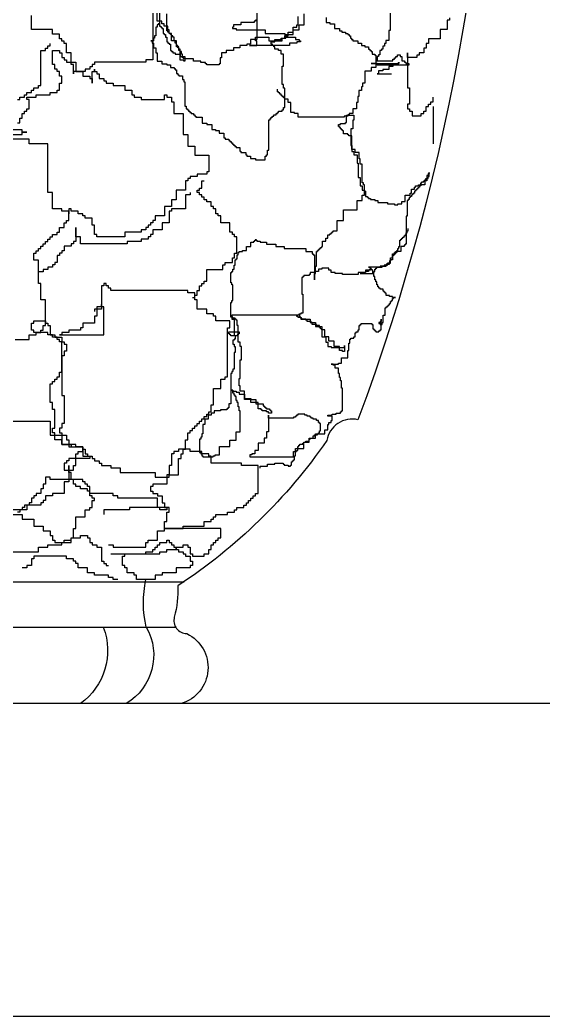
# Model space of a CAD drawing. Extents: x 356 to 4894, y 3257 to 6442.
# Drawn here: x 1671.3 to 1741.6, y 5447.7 to 5581.6 of the extents above; entities that cross this region are included whole.
import ezdxf

# ---------------------------------------------------------------- set-up
doc = ezdxf.new("R2010")
doc.units = 0
doc.header["$LTSCALE"] = 10
doc.header["$MEASUREMENT"] = 0
for name, color, linetype in [('3', 3, 'CONTINUOUS'), ('4', 4, 'CONTINUOUS'), ('7', 7, 'CONTINUOUS'), ('DIM', 3, 'CONTINUOUS')]:
    doc.layers.add(name, color=color, linetype=linetype)

# ---------------------------------------------------------------- blocks, each defined once
blk = doc.blocks.new('FH12E021')
at = {"layer": '3'}
for points in [[(29.78, 105.45), (29.78, 102.37), (29.98, 102.37), (29.98, 100.93), (30.39, 100.93), (30.39, 100.52), (30.6, 100.52), (30.6, 100.11), (30.81, 100.11), (30.81, 99.7), (31.01, 99.7), (31.01, 99.49), (31.22, 99.49), (31.22, 98.88), (31.42, 98.88), (31.42, 98.67), (31.63, 98.67), (31.63, 98.06), (31.83, 98.06), (29.37, 98.06), (29.37, 98.26), (29.16, 98.26), (29.16, 98.47), (28.95, 98.47), (28.95, 98.67), (28.75, 98.67), (28.75, 98.88), (28.34, 98.88), (28.34, 98.67), (28.13, 98.67), (28.13, 98.06), (27.72, 98.06), (27.72, 97.85), (27.52, 97.85), (27.52, 97.64), (27.1, 97.64), (27.1, 97.44), (31.63, 97.44), (31.63, 97.64), (32.45, 97.64), (28.54, 97.64), (28.54, 97.85), (28.54, 97.64), (28.75, 97.64), (28.75, 97.44), (29.37, 97.44), (29.37, 97.23), (29.98, 97.23), (29.98, 96.82), (30.81, 96.82), (30.81, 96.62), (31.42, 96.62), (31.42, 96.21), (31.63, 96.21), (29.57, 96.21)], [(63.5, 105.82), (63.5, 98.19), (64.49, 98.19), (64.49, 97.86), (71.79, 97.86), (71.79, 97.53), (72.12, 97.53), (72.12, 97.2), (72.46, 97.2), (72.46, 96.87), (73.12, 96.87), (73.12, 96.53), (74.78, 96.53), (74.78, 96.2), (74.78, 97.53), (75.11, 97.53), (75.11, 99.19), (75.77, 99.19), (75.77, 100.51), (76.11, 100.51), (76.11, 100.85), (76.44, 100.85), (76.44, 101.18), (76.77, 101.18), (76.77, 101.84), (77.77, 101.84), (77.77, 102.5), (80.75, 102.5), (80.75, 104.49)], [(48.74, 106.09), (48.74, 101.08), (49.61, 101.08), (49.61, 100.39), (50.13, 100.39), (50.13, 100.21), (51.16, 100.21), (51.16, 99.87), (52.03, 99.87), (52.03, 99.52), (53.07, 99.52), (53.07, 99.18), (53.76, 99.18), (53.76, 98.48), (53.93, 98.48), (53.93, 97.62), (54.1, 97.62), (54.1, 97.45), (55.83, 97.45), (55.83, 97.62), (56.01, 97.62), (56.01, 97.79), (56.7, 97.79), (56.7, 97.97), (57.74, 97.97), (57.74, 98.31), (59.12, 98.31), (59.12, 98.48), (59.29, 98.48), (59.29, 99), (59.46, 99), (59.46, 99.35), (59.64, 99.35), (59.64, 99.69), (59.81, 99.69), (59.81, 99.87), (59.98, 99.87), (59.98, 100.21), (60.16, 100.21), (60.16, 100.56), (60.33, 100.56), (60.33, 100.9), (60.5, 100.9), (60.5, 101.42), (60.68, 101.42), (60.68, 101.6), (60.85, 101.6), (60.85, 101.77), (61.02, 101.77), (61.02, 101.94), (61.19, 101.94), (61.19, 102.11), (61.37, 102.11), (61.37, 102.29), (61.54, 102.29), (61.54, 104.71)], [(62.58, 104.02), (62.58, 102.98), (62.4, 102.98), (62.4, 102.81), (62.23, 102.81), (62.23, 102.63), (62.06, 102.63), (62.06, 101.94), (61.89, 101.94), (61.89, 101.77), (61.71, 101.77), (61.71, 101.42), (61.54, 101.42), (61.54, 100.73), (61.37, 100.73), (61.37, 100.56), (61.19, 100.56), (61.19, 100.39), (61.02, 100.39), (61.02, 99.52), (60.85, 99.52), (60.85, 99.35), (60.68, 99.35), (60.68, 99.18), (60.33, 99.18), (60.33, 99), (59.64, 99), (59.64, 98.66), (58.95, 98.66), (58.95, 97.97), (59.12, 97.97), (59.12, 98.14), (59.64, 98.14), (59.64, 99.52), (59.81, 99.52), (59.81, 100.04), (60.16, 100.04), (60.16, 100.9), (60.85, 100.9), (60.85, 101.94), (61.19, 101.94), (61.19, 102.46), (61.37, 102.46), (61.37, 102.98), (61.89, 102.98), (61.89, 103.32), (62.23, 103.32), (62.23, 103.67), (62.92, 103.67), (62.92, 104.88)], [(62.58, 106.26), (62.58, 103.32), (62.75, 103.32), (62.75, 103.15), (62.92, 103.15), (62.92, 102.81), (63.1, 102.81), (63.1, 101.6), (63.27, 101.6), (63.27, 101.25), (63.44, 101.25), (63.44, 100.9), (63.79, 100.9), (63.62, 100.9), (63.62, 100.56), (63.44, 100.56), (63.44, 99.87), (63.1, 99.87), (63.1, 99.18), (62.92, 99.18), (62.92, 97.97), (62.23, 97.97), (62.23, 97.62), (61.54, 97.62), (61.54, 97.45), (61.02, 97.45), (61.02, 97.1), (60.5, 97.1), (60.5, 96.93), (60.33, 96.93), (60.33, 96.76), (60.16, 96.76), (60.16, 96.24), (59.98, 96.24), (59.98, 96.06), (59.81, 96.06), (59.81, 95.89), (59.29, 95.89), (59.29, 95.37), (59.12, 95.37), (59.12, 95.03), (58.95, 95.03), (58.95, 91.57), (58.77, 91.57), (58.77, 91.23), (58.6, 91.23), (58.6, 91.05), (58.43, 91.05), (58.43, 90.88), (58.25, 90.88), (58.25, 90.71), (58.08, 90.71), (58.08, 90.53), (57.74, 90.53), (57.74, 90.36), (57.56, 90.36), (57.56, 90.19), (57.39, 90.19), (57.39, 90.02), (56.52, 90.02), (56.52, 89.15), (55.83, 89.15), (55.83, 88.98), (55.14, 88.98), (55.14, 88.29), (54.62, 88.29), (54.62, 88.11), (54.1, 88.11), (54.1, 87.77), (53.41, 87.77), (53.41, 87.08), (53.24, 87.08), (53.24, 86.9), (52.72, 86.9), (52.72, 86.73), (52.55, 86.73), (52.55, 86.56), (52.37, 86.56), (52.37, 86.39), (52.2, 86.39), (52.2, 86.21), (52.03, 86.21), (52.03, 86.04), (51.86, 86.04), (51.86, 85.87), (51.68, 85.87), (51.68, 85.69), (51.16, 85.69), (51.16, 85.18), (50.99, 85.18), (50.99, 85), (50.3, 85), (50.3, 84.66), (50.13, 84.66), (50.13, 84.48), (49.61, 84.48), (49.61, 84.14), (48.92, 84.14), (48.92, 83.97), (47.53, 83.97), (47.53, 84.48), (47.36, 84.48), (47.36, 84.66), (47.19, 84.66), (47.19, 85.35), (47.01, 85.35), (47.01, 89.67), (46.84, 89.67), (46.84, 89.84), (46.67, 89.84), (46.67, 90.02), (46.49, 90.02), (46.49, 90.19), (46.32, 90.19), (46.32, 90.36), (45.98, 90.36), (45.98, 90.53), (45.8, 90.53), (45.8, 90.71), (45.63, 90.71), (45.63, 90.88), (45.11, 90.88), (45.11, 91.05), (44.94, 91.05), (44.94, 91.4), (44.76, 91.4), (44.76, 94.16), (44.94, 94.16), (44.94, 94.68), (45.11, 94.68), (45.11, 97.27), (44.94, 97.27), (44.94, 99), (45.28, 99), (45.28, 99.52), (45.63, 99.52), (45.63, 99.69), (46.15, 99.69), (46.15, 100.04), (46.32, 100.04), (46.32, 100.21), (46.49, 100.21), (46.49, 100.39), (46.67, 100.39), (46.67, 100.73), (46.15, 100.73), (46.15, 100.9), (45.11, 100.9), (45.11, 101.25), (44.59, 101.25), (44.59, 101.77), (43.55, 101.77), (43.55, 102.46), (42.69, 102.46), (42.69, 103.15), (42, 103.15), (42, 104.71)], [(48.74, 104.02), (48.74, 103.84), (48.92, 103.84), (48.92, 103.67), (49.09, 103.67), (49.09, 103.5), (50.99, 103.5), (50.99, 103.15), (52.03, 103.15), (52.03, 102.81), (52.2, 102.81), (52.2, 102.63), (51.68, 102.63), (51.68, 102.46), (47.53, 102.46), (47.53, 101.94), (44.76, 101.94), (44.76, 101.42), (43.21, 101.42), (43.21, 101.08), (42.69, 101.08), (42.69, 100.9), (42.52, 100.9), (42.52, 100.73), (43.04, 100.73), (43.04, 100.56), (44.07, 100.56), (44.07, 100.21), (49.78, 100.21), (48.74, 100.21), (48.74, 100.9), (48.92, 100.9), (48.92, 101.42), (47.01, 101.42), (47.01, 100.9), (46.15, 100.9), (46.15, 101.08), (45.28, 101.08), (45.28, 101.25), (44.76, 101.25), (44.76, 101.6), (44.25, 101.6), (44.25, 102.11), (43.55, 102.11), (43.55, 102.81), (43.04, 102.81), (43.04, 103.15), (42.86, 103.15), (42.86, 104.36)], [(38.88, 104.19), (38.88, 103.5), (38.37, 103.5), (38.37, 103.32), (37.67, 103.32), (37.67, 102.63), (36.98, 102.63), (36.98, 102.29), (36.64, 102.29), (36.64, 102.11), (36.12, 102.11), (36.12, 101.94), (35.77, 101.94), (35.77, 101.77), (35.6, 101.77), (35.6, 101.6), (35.43, 101.6), (35.43, 101.25), (35.25, 101.25), (35.25, 101.08), (35.08, 101.08), (35.08, 100.9), (34.39, 100.9), (34.39, 100.56), (33.87, 100.56), (33.87, 100.21), (33.35, 100.21), (33.35, 100.04), (32.83, 100.04), (32.83, 99.69), (32.66, 99.69), (32.66, 99.52), (32.49, 99.52), (32.49, 99.35), (32.31, 99.35), (32.31, 99), (31.97, 99), (31.97, 98.83), (31.79, 98.83), (31.79, 97.1), (32.49, 97.1), (32.49, 96.58), (33.35, 96.58), (33.35, 94.85), (33.7, 94.85), (33.7, 94.34), (33.87, 94.34), (33.87, 93.82), (34.22, 93.82), (34.22, 92.95), (34.39, 92.95), (34.39, 92.09), (34.56, 92.09), (34.56, 91.23), (35.08, 91.23), (35.08, 90.53), (35.6, 90.53), (35.6, 90.36), (35.77, 90.36), (35.77, 90.19), (36.29, 90.19), (36.29, 90.02), (42.86, 90.02), (42.86, 90.53), (43.38, 90.53), (43.38, 90.71), (43.9, 90.71), (43.9, 92.09), (44.25, 92.09), (44.25, 92.61), (44.76, 92.61), (44.76, 92.78), (44.94, 92.78), (44.94, 92.95), (45.11, 92.95), (45.11, 93.13), (45.28, 93.13), (45.28, 93.3), (45.46, 93.3), (45.46, 93.47), (45.63, 93.47), (45.63, 93.65), (45.8, 93.65), (45.8, 93.99)], [(21.35, 104.16), (21.35, 103.83), (21.69, 103.83), (21.69, 102.5), (22.68, 102.5), (22.68, 101.18), (24.34, 101.18), (24.34, 100.51), (24.67, 100.51), (24.67, 99.85), (25, 99.85), (25, 99.19), (25.67, 99.19), (25.67, 98.86), (26, 98.86), (26, 98.52), (27.33, 98.52), (27.33, 99.19), (27.33, 94.21), (27, 94.21), (27, 91.89), (27.33, 91.89), (27.33, 91.23), (27, 91.23), (27, 90.9), (26.66, 90.9), (26.66, 90.23), (25.34, 90.23), (25.34, 90.56), (25, 90.56), (25, 90.9), (24.67, 90.9), (24.67, 91.56), (24.34, 91.56), (24.34, 91.89), (24.01, 91.89), (24.01, 92.22), (23.68, 92.22), (23.68, 92.89)], [(82.74, 92.55), (82.41, 92.55), (82.41, 92.89), (81.75, 92.89), (81.75, 93.22), (81.42, 93.22), (81.42, 93.55), (80.75, 93.55), (80.75, 93.88), (80.42, 93.88), (80.42, 94.21), (79.76, 94.21), (79.76, 94.54), (79.42, 94.54), (79.42, 99.52), (78.76, 99.52), (78.76, 99.85), (78.43, 99.85), (78.43, 100.18), (78.1, 100.18), (78.1, 100.51)], [(83.07, 58.4), (81.08, 58.4), (81.08, 59.06), (80.09, 59.06), (80.09, 59.39), (79.42, 59.39), (79.42, 59.72), (79.09, 59.72), (79.09, 60.39), (78.76, 60.39), (78.76, 64.03), (79.42, 64.03), (79.42, 66.36), (79.76, 66.36), (79.76, 69.67), (80.42, 69.67), (80.42, 70.67), (80.09, 70.67), (80.09, 71), (79.76, 71), (79.76, 71.33), (79.42, 71.33), (79.42, 71.66), (79.09, 71.66), (79.09, 71.99), (78.76, 71.99), (78.76, 72.33), (78.43, 72.33), (78.43, 72.66), (78.1, 72.66), (78.1, 72.99), (77.77, 72.99), (77.77, 73.32), (77.1, 73.32), (77.1, 73.65), (76.77, 73.65), (76.77, 74.31), (76.11, 74.31), (76.11, 74.98), (75.77, 74.98), (75.77, 75.31), (75.44, 75.31), (75.44, 76.64), (76.44, 76.64), (76.44, 76.97), (77.77, 76.97), (77.77, 79.29), (78.43, 79.29), (78.43, 86.25), (81.08, 86.25), (81.08, 86.92), (83.41, 86.92)], [(83.41, 87.58), (82.08, 87.58), (82.08, 87.91), (81.42, 87.91), (82.08, 87.91), (82.08, 88.24), (83.41, 88.24)], [(82.74, 89.24), (82.41, 89.24), (82.41, 89.9), (82.08, 89.9), (82.08, 90.56), (81.75, 90.56), (81.75, 90.9), (81.42, 90.9), (81.42, 91.23), (81.08, 91.23), (81.08, 92.55), (81.42, 92.55), (81.42, 92.89), (80.09, 92.89), (80.09, 93.22), (78.1, 93.22), (78.1, 93.55), (77.1, 93.55), (77.1, 93.88), (76.77, 93.88), (76.77, 94.88), (76.44, 94.88), (76.44, 95.87), (76.77, 95.87), (76.77, 96.53), (77.1, 96.53), (77.1, 96.87), (77.43, 96.87), (77.43, 97.53), (77.77, 97.53), (77.77, 99.52), (76.77, 99.52), (76.77, 99.19), (76.44, 99.19), (76.44, 98.52), (76.11, 98.52), (76.11, 98.19), (75.77, 98.19), (75.77, 97.86), (74.45, 97.86), (74.45, 96.53), (73.45, 96.53), (73.45, 95.87), (72.46, 95.87), (72.46, 95.54), (72.12, 95.54), (72.12, 94.88), (72.12, 96.53), (71.79, 96.53), (71.79, 96.87), (71.79, 96.53), (71.46, 96.53), (71.46, 96.2), (71.13, 96.2), (71.13, 95.54), (70.47, 95.54), (70.47, 95.21), (70.13, 95.21), (70.13, 94.88), (69.14, 94.88), (69.14, 94.54), (67.48, 94.54), (67.48, 93.88), (66.48, 93.88), (66.48, 93.22), (66.15, 93.22), (66.15, 92.89), (65.16, 92.89), (65.16, 92.55), (61.84, 92.55), (61.84, 93.22), (61.51, 93.22), (61.51, 92.89), (60.84, 92.89), (60.84, 92.22), (60.51, 92.22), (60.51, 90.56), (59.18, 90.56), (59.18, 87.58), (58.52, 87.58), (58.52, 85.92), (57.52, 85.92), (57.52, 84.6), (55.53, 84.6), (55.53, 82.27), (55.86, 82.27), (55.86, 81.94), (57.19, 81.94), (57.19, 81.61), (58.19, 81.61), (58.19, 81.28), (58.52, 81.28), (58.52, 80.95), (58.85, 80.95), (58.85, 79.62), (60.18, 79.62), (60.18, 78.29), (60.84, 78.29), (60.84, 77.3), (61.84, 77.3), (61.84, 75.97), (63.16, 75.97), (63.16, 75.31), (63.5, 75.31), (63.5, 74.98), (63.83, 74.98), (63.83, 74.65), (64.16, 74.65), (64.16, 74.31), (64.49, 74.31), (64.49, 73.98), (65.16, 73.98), (65.16, 73.65), (67.48, 73.65), (67.48, 72.99), (71.46, 72.99), (71.46, 73.32), (71.79, 73.32), (71.79, 74.65), (72.12, 74.65), (72.12, 75.64), (73.12, 75.64), (73.12, 75.97), (73.45, 75.97), (73.45, 76.3), (74.12, 76.3), (74.12, 76.64), (75.11, 76.64), (75.11, 76.97), (75.44, 76.97), (75.44, 76.3)], [(23.68, 91.56), (23.68, 86.25)], [(48.26, 40.09), (48.26, 40.38), (47.22, 40.38), (47.22, 40.68), (46.19, 40.68), (46.19, 40.83), (45, 40.83), (45, 40.68), (44.85, 40.68), (44.85, 40.53), (44.26, 40.53), (44.26, 40.38), (43.96, 40.38), (43.96, 40.53), (43.81, 40.53), (43.81, 40.98), (43.67, 40.98), (43.67, 41.12), (43.52, 41.12), (43.52, 41.27), (43.37, 41.27), (43.37, 41.87), (43.22, 41.87), (43.22, 42.46), (43.07, 42.46), (43.07, 42.61), (42.92, 42.61), (42.92, 43.2), (42.78, 43.2), (42.78, 43.35), (42.63, 43.35), (42.63, 43.5), (42.18, 43.5), (42.18, 43.64), (42.04, 43.64), (42.04, 43.79), (41.74, 43.79), (41.74, 43.94), (41.29, 43.94), (41.29, 44.24), (41.15, 44.24), (41.15, 44.38), (40.7, 44.38), (40.7, 44.68), (40.55, 44.68), (40.55, 44.83), (40.11, 44.83), (40.11, 44.98), (39.96, 44.98), (39.96, 45.13), (39.81, 45.13), (39.81, 45.42), (39.66, 45.42), (39.66, 46.46), (39.81, 46.46), (39.81, 46.61), (39.96, 46.61), (39.96, 46.9), (40.26, 46.9), (40.26, 47.05), (40.7, 47.05), (40.7, 47.2), (41, 47.2), (41, 47.35), (41.15, 47.35), (41.15, 47.5), (41.59, 47.5), (41.59, 47.64), (41.89, 47.64), (41.89, 47.79), (42.92, 47.79), (42.92, 47.64), (43.07, 47.64), (43.07, 47.5), (43.22, 47.5), (43.22, 47.35), (43.52, 47.35), (43.52, 47.2), (47.08, 47.2), (47.08, 47.64), (47.08, 45.27), (47.37, 45.27), (47.37, 44.38), (47.67, 44.38), (47.67, 43.64), (48.56, 43.64), (48.56, 42.61), (49, 42.61), (49, 42.16), (49.45, 42.16), (49.45, 42.01), (49.74, 42.01), (49.74, 41.72), (43.52, 41.72), (43.52, 42.46), (43.22, 42.46), (43.22, 42.9), (42.04, 42.9), (42.04, 43.79), (41.29, 43.79), (41.29, 44.38), (40.4, 44.38), (40.4, 44.98), (39.07, 44.98), (39.07, 45.57), (38.63, 45.57), (38.63, 46.31), (38.48, 46.31), (38.48, 46.61), (38.18, 46.61), (38.18, 46.9), (38.03, 46.9), (38.03, 47.5), (38.63, 47.5), (38.63, 47.64), (38.03, 47.64), (38.03, 47.79), (37.44, 47.79), (37.44, 47.94), (36.85, 47.94), (36.85, 48.09), (36.7, 48.09), (36.7, 48.24), (36.55, 48.24), (36.55, 51.5), (36.7, 51.5), (36.7, 52.53), (36.85, 52.53), (36.85, 52.98), (36.99, 52.98), (36.99, 53.57), (37.14, 53.57), (37.14, 54.31), (37.59, 54.31), (37.59, 54.76), (37.88, 54.76), (37.88, 54.9), (38.18, 54.9), (37.14, 54.9), (37.14, 55.05), (36.7, 55.05), (36.7, 55.79), (35.81, 55.79), (35.81, 56.83), (35.66, 56.83), (35.66, 57.87), (35.51, 57.87), (35.51, 58.46), (35.36, 58.46), (35.36, 58.61), (34.92, 58.61), (34.92, 58.76), (34.77, 58.76), (34.77, 59.35), (34.62, 59.35), (34.62, 59.5), (34.33, 59.5), (34.33, 59.79), (34.18, 59.79), (34.18, 60.39), (34.03, 60.39), (34.03, 60.54), (33.88, 60.54), (33.88, 60.68), (32.4, 60.68), (32.4, 60.54), (32.25, 60.54), (32.25, 59.94), (32.1, 59.94), (32.1, 59.79), (31.95, 59.79), (31.95, 59.65), (31.81, 59.65), (31.81, 59.5), (31.36, 59.5), (31.36, 59.65), (31.21, 59.65), (31.21, 59.79), (31.06, 59.79), (31.06, 61.28), (31.06, 60.98), (31.21, 60.98), (31.21, 60.83), (31.36, 60.83), (31.36, 60.68), (31.21, 60.68), (31.21, 60.54), (30.92, 60.54), (30.92, 60.83), (30.77, 60.83), (30.77, 61.87), (30.47, 61.87), (30.47, 62.91), (30.32, 62.91), (30.32, 63.05), (30.17, 63.05), (30.17, 63.2), (30.03, 63.2), (30.03, 63.35), (29.88, 63.35), (29.88, 63.5), (29.73, 63.5), (29.73, 63.79), (29.58, 63.79), (29.58, 63.94), (29.43, 63.94), (29.43, 64.24), (29.28, 64.24), (29.28, 64.39), (28.99, 64.39), (29.43, 64.39), (29.43, 64.54), (29.88, 64.54), (29.88, 64.68), (30.32, 64.68), (30.32, 64.98), (30.47, 64.98), (30.47, 65.13), (30.62, 65.13), (30.62, 65.28), (30.77, 65.28), (30.77, 65.57), (31.21, 65.57), (31.21, 65.72), (31.36, 65.72), (31.36, 65.87), (31.51, 65.87), (31.51, 66.17), (31.66, 66.17), (31.66, 66.61), (31.81, 66.61), (31.81, 66.91), (31.95, 66.91), (31.95, 67.35), (32.1, 67.35), (32.1, 67.8), (32.25, 67.8), (32.25, 68.24), (32.4, 68.24), (32.4, 68.39), (32.69, 68.39), (32.69, 68.24), (32.84, 68.24), (32.84, 68.09), (33.29, 68.09), (33.29, 67.94), (34.33, 67.94), (34.33, 67.65), (36.55, 67.65), (36.55, 67.8), (37.59, 67.8), (37.59, 67.94), (38.18, 67.94), (38.18, 68.24), (38.48, 68.24), (38.48, 68.54), (39.51, 68.54), (39.51, 68.39), (39.96, 68.39), (39.96, 68.09), (40.55, 68.09), (40.55, 67.94), (41.15, 67.94), (41.15, 67.65), (41.29, 67.65), (41.29, 67.5), (42.04, 67.5), (42.04, 67.35), (42.18, 67.35), (42.18, 67.2), (42.33, 67.2), (42.33, 64.83), (42.18, 64.83), (42.18, 62.16), (42.48, 62.16), (42.48, 62.02), (42.78, 62.02), (42.78, 61.87), (43.07, 61.87), (43.07, 61.72), (42.92, 61.72), (42.92, 61.57), (42.48, 61.57), (42.48, 61.28), (41.15, 61.28), (41.15, 60.83), (40.4, 60.83), (40.4, 60.24), (39.51, 60.24), (39.51, 58.76), (38.92, 58.76), (38.92, 58.02), (38.63, 58.02), (38.63, 57.42), (38.18, 57.42), (38.18, 57.28), (36.25, 57.28), (36.25, 57.57), (36.25, 56.68), (36.55, 56.68), (36.55, 56.83), (36.99, 56.83), (36.99, 57.42), (37.74, 57.42), (37.74, 58.16), (38.48, 58.16), (38.48, 58.76), (39.07, 58.76), (39.07, 59.79), (39.51, 59.79), (39.51, 59.94), (39.66, 59.94), (39.66, 60.09), (39.81, 60.09), (39.81, 60.39), (40.26, 60.39), (40.26, 60.54), (40.85, 60.54), (40.85, 60.83), (41, 60.83), (41, 60.98), (41.59, 60.98), (41.59, 61.13), (41.74, 61.13), (41.74, 61.28), (42.33, 61.28), (42.33, 61.42), (42.48, 61.42), (42.48, 61.57), (42.63, 61.57), (42.63, 61.87), (52.26, 61.87), (52.26, 61.28), (51.97, 61.28), (51.97, 58.91), (52.41, 58.91), (52.41, 59.05), (52.56, 59.05), (52.56, 59.2), (52.71, 59.2), (52.71, 59.5), (51.23, 59.5), (51.23, 59.2), (51.38, 59.2), (51.38, 59.05), (51.52, 59.05), (51.52, 58.91), (51.82, 58.91), (51.82, 58.46), (51.97, 58.46), (51.97, 58.31), (52.12, 58.31), (52.12, 57.72), (51.97, 57.72), (51.97, 57.42), (51.82, 57.42), (51.82, 56.53), (51.97, 56.53), (51.97, 54.16), (52.12, 54.16), (52.12, 53.87), (52.26, 53.87), (52.26, 53.57), (52.41, 53.57), (52.41, 49.27), (52.71, 49.27), (52.71, 48.68), (52.86, 48.68), (52.86, 48.53), (53.01, 48.53), (53.01, 48.39), (53.9, 48.39), (53.9, 48.24), (54.79, 48.24), (54.79, 47.94), (55.23, 47.94), (55.23, 47.64), (55.67, 47.64), (55.67, 47.05), (56.12, 47.05), (56.12, 46.31), (56.42, 46.31), (56.42, 44.98), (56.56, 44.98), (56.56, 44.53), (56.71, 44.53), (56.71, 44.24), (56.86, 44.24), (56.86, 42.31), (56.71, 42.31), (56.71, 42.16), (56.56, 42.16), (56.56, 41.87), (56.42, 41.87), (56.42, 41.72), (54.93, 41.72), (54.93, 41.87), (54.64, 41.87), (54.64, 42.01), (54.04, 42.01), (54.04, 43.2), (52.56, 43.2), (52.56, 44.09), (51.67, 44.09), (51.67, 45.27), (51.08, 45.27), (51.08, 48.24), (51.23, 48.24), (51.23, 48.83), (51.38, 48.83), (51.38, 49.42), (51.52, 49.42), (51.52, 49.72), (51.67, 49.72), (51.67, 50.31), (51.82, 50.31), (51.82, 50.46), (51.97, 50.46), (51.97, 50.76), (52.12, 50.76), (52.12, 51.2), (52.26, 51.2), (52.12, 51.2), (52.12, 51.05), (51.67, 51.05), (51.67, 50.9), (51.23, 50.9), (51.23, 50.61), (50.49, 50.61), (50.49, 50.02), (49.6, 50.02), (49.6, 49.87), (48.85, 49.87), (48.85, 49.27), (47.82, 49.27), (47.82, 48.98), (47.67, 48.98), (47.67, 48.83), (47.52, 48.83), (47.52, 48.68), (47.37, 48.68), (47.37, 48.53), (46.93, 48.53), (46.93, 48.39), (46.78, 48.39), (46.78, 48.24), (46.63, 48.24), (46.63, 47.94), (47.08, 47.94), (47.08, 48.09), (47.37, 48.09), (47.37, 48.24), (47.97, 48.24), (47.97, 48.39), (48.11, 48.39), (48.11, 48.53), (48.56, 48.53), (48.56, 49.42), (49.6, 49.42), (49.6, 49.87), (50.49, 49.87), (50.49, 51.05), (51.08, 51.05), (51.08, 51.79), (51.23, 51.79), (51.23, 52.83), (51.08, 52.83), (51.08, 55.5), (50.93, 55.5), (50.93, 57.42), (51.08, 57.42), (51.08, 58.02), (51.38, 58.02), (51.38, 60.39), (51.52, 60.39), (51.52, 61.13), (51.67, 61.13), (51.67, 61.28), (51.82, 61.28), (51.82, 61.42), (52.12, 61.42), (52.12, 61.57), (52.41, 61.57), (52.41, 63.65), (52.26, 63.65), (52.26, 63.94), (52.12, 63.94), (52.12, 66.17), (52.26, 66.17), (52.26, 66.46), (52.41, 66.46), (52.41, 67.94), (52.26, 67.94), (52.26, 68.09), (52.12, 68.09), (52.12, 68.39), (51.97, 68.39), (51.97, 68.98), (51.82, 68.98), (51.82, 69.72), (51.67, 69.72), (51.67, 69.87), (51.52, 69.87), (51.52, 70.46), (51.38, 70.46), (51.38, 70.76), (51.23, 70.76), (51.23, 70.91), (50.78, 70.91), (50.78, 71.06), (50.19, 71.06), (50.19, 71.65), (49.6, 71.65), (49.6, 72.24), (49.15, 72.24), (49.15, 72.39), (49, 72.39), (49, 72.54), (48.85, 72.54), (48.85, 72.69), (48.85, 72.54), (48.71, 72.54), (48.71, 72.39), (48.26, 72.39), (48.26, 72.24), (47.37, 72.24), (47.37, 71.94), (46.04, 71.94), (46.04, 71.65), (44.85, 71.65), (44.85, 71.35), (41.74, 71.35), (41.74, 70.91), (40.85, 70.91), (40.85, 70.61), (40.7, 70.61), (40.7, 70.46), (40.55, 70.46), (40.55, 66.91), (40.55, 67.8), (40.4, 67.8), (40.4, 68.83), (40.26, 68.83), (40.26, 70.91), (40.11, 70.91), (40.11, 71.06), (39.96, 71.06), (39.96, 71.2), (39.81, 71.2), (39.81, 71.35), (39.66, 71.35), (39.66, 71.5), (39.51, 71.5), (39.51, 71.65), (39.37, 71.65), (39.37, 72.39), (38.92, 72.39), (38.92, 72.83), (38.63, 72.83), (38.63, 73.28), (38.33, 73.28), (38.33, 73.43), (38.18, 73.43), (38.18, 73.57), (38.03, 73.57), (38.03, 73.72), (37.88, 73.72), (37.88, 73.87), (37.29, 73.87), (37.29, 75.35), (36.4, 75.35), (36.4, 76.83), (34.47, 76.83), (34.47, 78.17), (33.73, 78.17), (33.73, 78.91), (33.44, 78.91), (33.44, 80.39), (33.58, 80.39), (33.58, 80.69), (33.73, 80.69), (33.73, 83.35), (34.03, 83.35), (34.03, 84.09), (34.18, 84.09), (34.18, 84.98), (34.77, 84.98), (34.77, 85.43), (35.22, 85.43), (35.22, 87.35), (35.66, 87.35), (35.66, 87.5), (35.81, 87.5), (35.81, 87.65), (36.4, 87.65), (36.4, 88.09), (36.55, 88.09), (36.55, 88.24), (36.7, 88.24), (36.7, 88.39), (36.85, 88.39), (36.85, 88.54), (36.99, 88.54), (36.99, 88.69), (37.14, 88.69), (37.14, 88.98), (36.85, 88.98), (36.85, 89.13), (36.1, 89.13), (36.1, 89.28), (35.96, 89.28), (35.96, 90.32), (34.92, 90.32), (34.92, 89.58), (35.07, 89.58), (35.07, 88.39), (35.36, 88.39), (35.36, 86.02), (35.22, 86.02), (35.22, 85.13), (34.92, 85.13), (34.92, 84.69), (34.47, 84.69), (34.47, 83.5), (34.33, 83.5), (34.33, 81.43), (34.03, 81.43), (34.03, 80.24), (33.73, 80.24), (33.73, 79.65), (33.44, 79.65), (33.44, 79.5), (33.29, 79.5), (33.29, 78.76), (32.99, 78.76), (32.99, 78.61), (32.84, 78.61), (32.84, 78.46), (32.55, 78.46), (32.55, 78.32), (31.95, 78.32), (31.95, 78.17), (31.51, 78.17), (31.51, 77.87), (30.17, 77.87), (30.17, 77.72), (29.14, 77.72), (29.14, 77.57), (28.69, 77.57), (28.69, 77.72), (28.1, 77.72), (28.1, 78.02), (27.65, 78.02), (27.65, 78.91), (26.91, 78.91), (26.91, 79.2), (26.76, 79.2), (26.76, 79.8), (26.32, 79.8), (26.32, 80.09), (26.17, 80.09), (26.17, 80.24), (25.73, 80.24), (25.73, 80.39), (25.43, 80.39), (25.43, 80.69), (25.28, 80.69), (25.28, 80.83), (24.99, 80.83), (24.99, 80.98), (24.84, 80.98), (24.84, 81.13), (24.69, 81.13), (24.69, 81.28), (24.39, 81.28), (24.39, 81.58), (24.24, 81.58), (24.24, 82.17), (24.24, 82.02), (24.39, 82.02), (24.39, 81.72), (24.54, 81.72), (24.54, 80.98), (24.84, 80.98), (24.84, 80.39), (25.43, 80.39), (25.43, 80.24), (25.58, 80.24), (25.58, 80.09), (25.73, 80.09), (25.73, 79.95), (25.87, 79.95), (25.87, 79.8), (26.02, 79.8), (26.02, 79.65), (26.17, 79.65), (26.17, 79.5), (26.32, 79.5), (26.32, 79.2), (26.47, 79.2), (26.47, 79.06), (26.62, 79.06), (26.62, 78.91), (26.76, 78.91), (26.76, 78.76), (26.91, 78.76), (26.91, 78.61), (27.06, 78.61), (27.06, 78.32), (27.21, 78.32), (27.21, 78.17), (27.36, 78.17), (27.36, 75.94), (27.51, 75.94), (27.51, 71.94), (27.65, 71.94), (27.65, 71.8), (27.8, 71.8), (27.8, 71.65), (28.25, 71.65), (28.25, 70.91), (28.84, 70.91), (28.84, 70.76), (28.99, 70.76), (28.99, 70.61), (29.14, 70.61), (29.14, 70.46), (29.28, 70.46), (29.28, 70.31), (29.43, 70.31), (29.43, 69.72), (29.73, 69.72), (29.73, 69.57), (29.88, 69.57), (29.88, 69.28), (30.17, 69.28), (30.17, 69.13), (30.32, 69.13), (30.32, 68.98), (30.62, 68.98), (30.62, 68.83), (31.21, 68.83), (31.21, 68.68), (32.84, 68.68), (32.55, 68.68), (32.55, 68.24), (33.29, 68.24), (33.29, 67.94), (33.88, 67.94), (33.88, 67.8), (34.03, 67.8), (32.1, 67.8), (32.1, 68.09), (31.95, 68.09), (31.95, 68.39), (31.81, 68.39), (31.81, 68.54), (31.66, 68.54), (31.66, 68.68), (30.92, 68.68), (30.92, 68.83), (30.32, 68.83), (30.32, 68.98), (30.17, 68.98), (30.17, 69.13), (29.88, 69.13), (29.88, 69.28), (29.73, 69.28), (29.73, 70.02), (29.43, 70.02), (29.43, 70.61), (29.14, 70.61), (29.14, 70.76), (28.99, 70.76), (28.99, 70.91), (28.84, 70.91), (28.84, 71.06), (28.69, 71.06), (28.69, 71.35), (28.54, 71.35), (28.54, 71.65), (28.4, 71.65), (28.4, 72.54), (28.25, 72.54), (28.25, 72.69), (28.1, 72.69), (28.1, 72.83), (27.95, 72.83), (27.95, 72.98), (27.8, 72.98), (27.8, 73.13), (27.65, 73.13), (27.65, 73.28), (27.51, 73.28), (27.51, 73.57), (27.36, 73.57), (27.36, 73.87), (27.21, 73.87), (27.21, 74.17)], [(57.86, 64.37), (57.52, 64.37), (57.52, 64.7), (57.19, 64.7), (57.19, 65.36), (56.86, 65.36), (56.86, 66.02), (56.53, 66.02), (56.53, 66.36), (56.2, 66.36), (56.2, 66.69), (55.86, 66.69), (55.86, 68.35), (53.54, 68.35), (53.54, 69.01), (53.21, 69.01), (53.21, 69.34), (52.21, 69.34), (52.21, 70), (51.88, 70), (51.88, 70.67), (51.55, 70.67), (51.55, 72.99), (51.88, 72.99), (51.88, 73.32), (52.21, 73.32), (52.21, 73.65), (52.55, 73.65), (52.55, 74.98), (53.87, 74.98), (53.87, 75.97), (54.21, 75.97), (54.21, 76.3), (54.54, 76.3), (54.54, 76.97), (54.87, 76.97), (54.87, 77.3), (55.2, 77.3), (55.2, 77.96), (55.86, 77.96), (55.86, 78.29), (56.2, 78.29), (56.2, 78.63), (56.53, 78.63), (56.53, 78.96), (56.86, 78.96), (56.86, 79.29), (57.19, 79.29), (57.19, 79.62), (56.86, 79.62), (56.86, 79.95), (56.53, 79.95), (56.53, 80.95), (56.2, 80.95)], [(58.19, 79.29), (58.19, 78.96), (58.85, 78.96), (58.85, 76.97), (60.84, 76.97), (60.84, 76.64), (61.17, 76.64), (61.17, 74.98), (62.17, 74.98), (62.17, 73.98), (63.5, 73.98), (63.5, 73.32), (63.83, 73.32), (63.83, 72.99), (64.16, 72.99), (64.16, 72.66), (65.16, 72.66), (65.16, 72.33), (67.15, 72.33), (67.15, 71.99), (73.78, 71.99), (73.78, 72.99), (74.45, 72.99), (74.45, 74.31), (74.45, 72.33), (74.78, 72.33), (74.78, 71.99), (75.11, 71.99), (75.11, 71.66), (76.11, 71.66), (76.11, 71), (76.44, 71), (76.44, 70.67), (76.77, 70.67), (76.77, 70.34), (77.1, 70.34), (77.1, 69.34), (77.43, 69.34), (77.43, 69.01), (77.77, 69.01), (77.77, 68.68), (78.43, 68.68), (78.43, 68.35), (79.09, 68.35), (79.09, 68.01), (79.76, 68.01)], [(69.47, 27.89), (64.49, 27.89), (64.49, 28.22), (63.5, 28.22), (63.5, 28.55), (63.16, 28.55), (63.16, 28.88), (62.83, 28.88), (62.83, 29.21), (62.5, 29.21), (62.5, 29.54), (61.51, 29.54), (61.51, 29.88), (61.17, 29.88), (61.17, 29.54), (60.84, 29.54), (60.84, 29.21), (60.51, 29.21), (60.51, 28.88), (60.18, 28.88), (60.18, 28.55), (59.85, 28.55), (59.85, 28.22), (59.18, 28.22), (59.18, 27.89), (58.85, 27.89), (58.85, 27.56), (58.19, 27.56), (58.19, 26.89), (57.86, 26.89), (57.86, 26.23), (58.19, 26.23), (58.19, 25.9), (60.18, 25.9), (60.18, 25.23), (62.17, 25.23), (62.17, 24.9), (63.16, 24.9), (63.16, 24.24), (65.82, 24.24), (65.82, 24.9), (66.15, 24.9), (66.15, 25.23), (67.15, 25.23), (67.15, 25.9), (67.48, 25.9), (67.48, 26.23), (67.81, 26.23), (67.81, 27.56), (67.48, 27.56), (67.48, 27.89), (62.5, 27.89), (62.5, 28.22), (61.51, 28.22), (61.51, 28.55), (60.18, 28.55), (60.18, 28.88), (59.18, 28.88), (59.18, 29.21), (58.52, 29.21), (58.52, 28.88), (58.19, 28.88), (58.19, 27.89), (57.86, 27.89), (57.86, 27.56), (56.2, 27.56), (56.2, 27.89), (55.53, 27.89), (55.53, 28.55), (55.2, 28.55), (55.2, 29.21), (54.87, 29.21), (54.87, 29.54), (54.54, 29.54), (54.54, 29.88), (54.21, 29.88), (54.21, 30.21), (53.87, 30.21), (53.87, 31.53), (61.84, 31.53), (59.18, 31.53), (59.18, 31.87), (56.2, 31.87), (56.2, 32.53), (55.2, 32.53), (55.2, 32.86), (54.87, 32.86), (54.87, 33.19), (54.54, 33.19), (54.54, 33.52), (52.88, 33.52), (52.88, 33.86), (51.88, 33.86), (51.88, 34.19), (51.55, 34.19), (51.55, 34.52), (50.56, 34.52), (50.56, 34.85), (50.22, 34.85), (50.22, 35.18), (49.89, 35.18), (49.89, 35.51), (49.56, 35.51), (49.56, 35.85), (49.23, 35.85), (49.23, 36.18), (48.9, 36.18), (48.9, 36.51), (48.56, 36.51), (48.56, 40.49), (50.89, 40.49), (50.89, 40.82), (55.2, 40.82), (55.2, 41.82), (55.53, 41.82), (55.53, 42.15), (56.53, 42.15), (56.53, 42.48), (58.19, 42.48), (58.19, 42.81), (59.85, 42.81), (59.85, 42.48), (60.51, 42.48), (60.51, 42.15), (60.84, 42.15), (60.84, 40.49), (61.17, 40.49), (61.17, 39.16), (61.51, 39.16), (61.51, 37.84), (63.5, 37.84), (63.5, 37.5), (63.83, 37.5), (63.83, 36.84), (63.5, 36.84), (63.5, 36.51), (62.83, 36.51), (62.83, 36.18), (62.17, 36.18), (62.17, 35.18), (61.84, 35.18), (61.84, 34.52), (61.51, 34.52), (61.51, 34.19), (62.5, 34.19), (62.5, 34.52), (62.83, 34.52), (62.83, 35.85), (68.47, 35.85), (68.47, 36.18), (69.14, 36.18), (69.14, 36.51), (72.46, 36.51), (72.46, 36.84), (72.79, 36.84), (72.79, 37.17), (73.78, 37.17), (73.78, 37.5), (74.45, 37.5), (74.45, 37.84), (74.78, 37.84), (74.78, 38.5), (75.11, 38.5), (75.11, 39.49), (75.44, 39.49), (75.44, 40.49), (75.44, 38.17), (76.11, 38.17), (76.11, 36.51), (77.77, 36.51), (77.77, 36.18), (78.76, 36.18), (78.76, 35.51), (79.09, 35.51), (79.09, 35.18), (79.42, 35.18), (79.42, 34.85), (81.42, 34.85), (81.42, 34.19), (83.41, 34.19)], [(83.41, 33.52), (82.08, 33.52), (82.08, 32.86), (80.42, 32.86), (80.42, 31.87), (79.09, 31.87), (79.09, 31.2), (78.1, 31.2), (78.1, 30.54), (77.77, 30.54), (77.77, 29.88), (77.43, 29.88), (77.43, 29.54), (75.11, 29.54), (75.11, 30.21), (74.78, 30.21), (74.78, 31.53), (74.45, 31.53), (74.45, 33.19), (73.12, 33.19), (73.12, 34.19), (72.46, 34.19), (72.46, 34.52), (72.12, 34.52), (72.12, 35.51), (71.79, 35.51), (71.79, 35.85), (72.12, 35.85), (72.12, 36.18), (72.46, 36.18), (72.46, 37.5), (72.79, 37.5), (72.79, 37.84), (73.12, 37.84), (73.12, 38.17), (73.45, 38.17), (73.45, 38.5), (78.1, 38.5), (78.1, 38.83), (78.76, 38.83), (78.76, 37.84), (79.09, 37.84), (79.09, 37.17), (79.42, 37.17), (79.42, 36.51), (80.09, 36.51), (80.09, 36.18), (80.42, 36.18), (80.42, 35.85), (80.75, 35.85), (80.75, 35.18), (81.08, 35.18), (81.08, 34.85), (81.75, 34.85), (81.75, 34.52), (82.08, 34.52), (82.08, 34.19), (82.41, 34.19), (82.41, 33.86), (82.74, 33.86)], [(83.41, 46.79), (78.1, 46.79), (78.1, 44.8), (76.44, 44.8), (76.44, 43.47), (75.44, 43.47), (75.44, 43.14), (73.45, 43.14), (73.45, 41.82), (72.46, 41.82), (72.46, 41.48), (75.44, 41.48), (75.44, 41.15), (75.77, 41.15), (75.77, 40.82), (76.11, 40.82), (76.11, 39.83), (74.78, 39.83), (74.78, 40.49), (74.45, 40.49), (74.45, 42.15), (74.12, 42.15), (74.12, 42.48), (73.45, 42.48), (73.45, 43.14), (74.45, 43.14), (74.45, 43.47), (76.44, 43.47), (76.44, 44.14), (77.43, 44.14), (77.43, 45.13), (77.77, 45.13), (77.77, 45.79), (77.43, 45.79), (77.43, 48.45), (77.77, 48.45), (77.77, 49.44), (78.1, 49.44), (78.1, 52.1), (77.77, 52.1), (77.77, 52.43), (77.43, 52.43), (77.43, 52.76), (77.1, 52.76), (77.1, 53.09), (76.77, 53.09), (76.77, 53.75), (76.44, 53.75), (76.44, 58.06), (76.77, 58.06), (76.77, 58.4), (77.1, 58.4), (77.1, 58.73), (77.77, 58.73), (77.77, 59.06), (78.43, 59.06), (78.43, 59.39), (80.42, 59.39), (80.42, 59.72), (80.75, 59.72), (80.75, 60.72), (80.42, 60.72), (80.42, 61.05), (78.76, 61.05), (78.76, 60.72), (78.43, 60.72), (78.43, 60.39), (78.1, 60.39), (78.1, 59.06), (77.43, 59.06), (77.43, 58.73), (76.44, 58.73), (76.44, 58.06), (76.11, 58.06), (76.11, 57.73), (75.77, 57.73), (75.77, 56.74), (76.11, 56.74), (76.11, 56.08), (76.44, 56.08), (76.44, 50.44), (76.11, 50.44), (76.11, 46.46), (76.44, 46.46), (76.44, 45.79), (76.77, 45.79), (76.77, 45.13), (76.44, 45.13), (76.44, 44.8), (75.77, 44.8), (75.77, 44.14), (75.44, 44.14), (75.44, 43.47), (75.11, 43.47), (75.11, 43.14), (73.45, 43.14), (73.45, 42.81), (73.12, 42.81), (73.12, 42.15), (72.79, 42.15), (72.79, 41.82), (72.12, 41.82), (72.12, 41.48), (71.79, 41.48), (71.79, 41.15), (71.13, 41.15), (71.13, 40.82), (70.8, 40.82), (70.8, 40.49), (69.47, 40.49), (69.47, 40.16), (68.14, 40.16), (68.14, 39.49), (63.16, 39.49), (63.16, 38.83), (61.17, 38.83), (61.17, 39.16), (59.85, 39.16), (59.85, 41.48), (59.51, 41.48), (59.51, 42.15), (59.18, 42.15), (59.18, 42.81), (58.85, 42.81), (58.85, 44.14), (58.52, 44.14), (58.52, 45.13), (58.19, 45.13), (58.19, 45.46), (57.86, 45.46), (57.86, 45.79), (57.52, 45.79), (57.52, 46.13), (57.19, 46.13), (57.19, 46.46), (56.86, 46.46), (56.86, 46.79), (56.53, 46.79), (56.53, 47.12), (56.2, 47.12), (56.2, 47.45), (55.86, 47.45), (55.86, 47.78), (55.53, 47.78), (55.53, 48.12), (55.2, 48.12), (55.2, 49.11), (54.87, 49.11), (54.87, 51.43), (53.87, 51.43), (53.87, 52.76), (53.21, 52.76), (53.21, 53.09), (52.88, 53.09), (52.88, 60.05), (52.55, 60.05), (52.55, 61.05), (54.54, 61.05), (54.54, 61.71), (54.87, 61.71), (54.87, 62.04), (55.86, 62.04), (55.86, 62.71), (57.19, 62.71), (57.19, 64.03), (57.52, 64.03), (57.52, 65.03), (58.52, 65.03), (58.52, 65.36), (69.47, 65.36), (69.47, 65.69), (69.8, 65.69), (69.8, 66.02), (70.13, 66.02), (70.13, 66.36), (70.47, 66.36), (70.47, 66.02), (70.8, 66.02), (70.8, 62.71), (71.46, 62.71), (71.46, 61.71), (71.79, 61.71), (71.79, 60.72), (73.45, 60.72), (73.45, 60.05), (73.78, 60.05), (73.78, 59.72), (75.44, 59.72), (75.44, 59.39), (76.44, 59.39), (76.44, 59.06), (76.77, 59.06), (70.47, 59.06), (70.47, 63.04), (70.8, 63.04), (70.8, 63.37), (70.8, 63.04), (71.46, 63.04), (71.46, 62.71), (71.79, 62.71), (71.79, 62.38)], [(69.8, 29.21), (69.14, 29.21), (69.14, 28.88), (64.49, 28.88), (64.49, 29.54), (64.16, 29.54), (64.16, 29.88), (62.83, 29.88), (62.83, 31.2), (61.84, 31.2), (61.84, 32.53), (61.51, 32.53), (61.51, 33.86), (61.17, 33.86), (61.17, 34.52), (66.81, 34.52), (66.81, 34.19), (70.47, 34.19), (70.47, 33.52)], [(84.4, 28.22), (79.76, 28.22), (79.76, 28.88), (78.43, 28.88), (78.43, 29.21), (76.44, 29.21), (76.44, 29.54), (76.11, 29.54), (76.11, 29.88), (75.11, 29.88), (75.11, 30.21), (73.78, 30.21), (73.78, 30.54), (72.79, 30.54), (72.79, 30.21), (72.46, 30.21), (72.46, 29.54), (72.12, 29.54), (72.12, 29.21), (71.46, 29.21), (71.46, 28.88), (70.8, 28.88), (70.8, 26.89), (70.47, 26.89), (70.47, 26.56), (70.13, 26.56), (70.13, 26.23), (69.8, 26.23)], [(68.47, 24.24), (69.14, 24.24), (69.14, 24.57), (69.8, 24.57), (69.8, 24.9), (71.79, 24.9), (71.79, 25.23), (72.79, 25.23), (72.79, 25.9), (74.12, 25.9), (74.12, 26.56), (74.45, 26.56), (74.45, 26.89), (74.78, 26.89), (74.78, 27.22), (75.77, 27.22), (75.77, 27.56), (80.42, 27.56), (80.42, 27.22), (80.75, 27.22), (80.75, 26.23), (81.42, 26.23), (81.42, 25.9), (82.08, 25.9)]]:
    blk.add_lwpolyline(points, dxfattribs=at)
for centre, radius, start, end in [((49.81, 20.97), 15.04, 346.5996, 12.5651), ((71.43, 13.5), 8.04, 150.344, 239.0837), ((79.21, 14.15), 9.27, 158.9517, 234.4592)]:
    blk.add_arc(centre, radius, start, end, dxfattribs=at)
at = {"layer": '4'}
blk.add_lwpolyline([(15.13, 159.75, 0.094236), (34.35, 46.99, -0.431207), (38.78, 44.03, 0.09642), (59.97, 23.35, 0.077414), (60.46, 18.92, -0.490254), (58.68, 16.56, 0.68218), (59.47, 6.61), (128.95, 6.61, 0.503478), (128.95, 16.46, -1), (128.95, 25.32, 0.210479), (153.09, 76.04, 0.12842), (154.38, 77.02), (155.12, 78.39, -0.015619), (157.03, 82.93), (158.02, 87.36, 0.211215), (155.55, 99.68, -0.379001), (156.05, 104.11, 0.44374)], format="xyb", dxfattribs=at)
at = {"layer": '7'}
for p, q in [((125.75, 23.95), (59.06, 23.95)), ((126.11, 17.48), (60.27, 17.48))]:
    blk.add_line(p, q, dxfattribs=at)

msp = doc.modelspace()

# ---------------------------------------------------------------- linework, layer by layer
at = {"layer": '4'}
msp.add_lwpolyline([(1468.91, 5447.71), (1888.91, 5447.71), (1888.91, 5489.71), (1468.91, 5489.71)], dxfattribs=at)

# ---------------------------------------------------------------- block references
at = {"layer": 'DIM', "xscale": -0.9450000000000001, "yscale": 0.9450000000000001, "zscale": 0.9450000000000001}
msp.add_blockref('FH12E021', (1749.18, 5483.47), dxfattribs=at)

doc.saveas('drawing.dxf')
